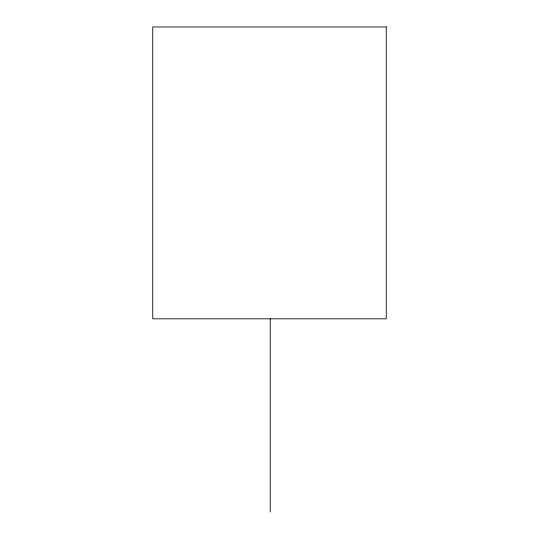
<?xml version="1.0" encoding="UTF-8"?>
<svg xmlns="http://www.w3.org/2000/svg" width="539" height="539" viewBox="0 0 539 539"><rect width="100%" height="100%" fill="white"/><g stroke="black" fill="none" stroke-linecap="round" stroke-linejoin="round"><path stroke-width="0.81" d="M270.248 318.825L270.248 512.05M386.254 26.95L152.746 26.95L152.746 318.825L386.254 318.825L386.254 26.95"/></g></svg>
